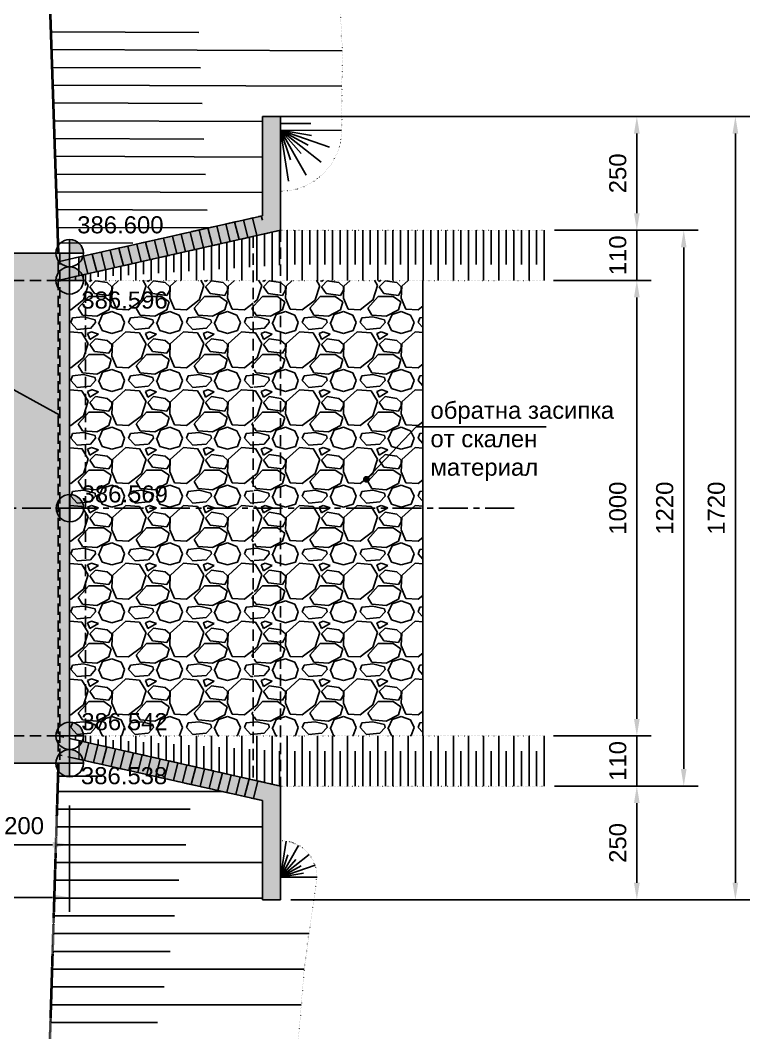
# Model space of a CAD drawing. Header units: centimetres. Extents: x 8495135 to 959133560, y 4530079 to 463453963.
# Drawn here: x 958981215 to 958982815, y 463401301 to 463403524 of the extents above; entities that cross this region are included whole.
import ezdxf

# ---------------------------------------------------------------- set-up
doc = ezdxf.new("R2010")
doc.units = ezdxf.units.CM
doc.header["$LTSCALE"] = 0.1
for name, pattern in [('ACAD_ISO07W100', [3, 0, -3]), ('CENTER', [50.8, 31.75, -6.35, 6.35, -6.35]), ('CONTINU', [0]), ('DASHED', [0.75, 0.5, -0.25]), ('LTYPE001', [5, 3, -1, 0, -1])]:
    doc.linetypes.add(name, pattern=pattern)
for name, color, linetype in [('20_AXIS_0_LONG_AXES', 7, 'Continuous'), ('br_dimension', 1, 'Continuous'), ('br_hatch', 9, 'Continuous'), ('br_hatch_dark', 8, 'Continuous'), ('br_hatch_tumen', 8, 'Continuous'), ('br_view_yellow', 2, 'Continuous')]:
    doc.layers.add(name, color=color, linetype=linetype)
doc.layers.add('dimension', color=1, linetype='Continuous', lineweight=20)
doc.layers.add('golemi syoryjenia', color=161, linetype='Continuous', lineweight=35)
doc.styles.add('1-10 cm', font='arial.ttf', dxfattribs={"height": 2.5})
doc.styles.add('MM 1 to 150', font='arial.ttf', dxfattribs={"height": 37.5})
doc.styles.add('MM_ARIAL', font='arial.ttf')
doc.dimstyles.new('MM DIM 1 to 150', dxfattribs={"dimscale": 15, "dimtxt": 2.5, "dimasz": 2.5, "dimexe": 2.1, "dimexo": 1.5, "dimgap": 1.5, "dimtad": 1, "dimdec": 0, "dimdsep": 46, "dimtxsty": 'MM_ARIAL', "dimcen": 3, "dimclrd": 1, "dimclre": 1, "dimclrt": 7, "dimaunit": 2, "dimadec": 1, "dimazin": 0, "dimtp": 100, "dimtm": 3, "dimtfac": 1, "dimtdec": 0, "dimtix": 1, "dimtmove": 0, "dimatfit": 3, "dimfxl": 0, "dimtolj": 1, "dimtzin": 0, "dimarcsym": 0})

# ---------------------------------------------------------------- blocks, each defined once
blk = doc.blocks.new('*D266')
at = {"layer": 'br_dimension', "color": 1, "lineweight": -2, "transparency": 16777216}
for p, q in [((958978273.3, 463401800.5), (958978273.3, 463401567)), ((958981323.3, 463401800.5), (958981323.3, 463401567)), ((958981285.8, 463401598.5), (958978310.8, 463401598.5))]:
    blk.add_line(p, q, dxfattribs=at)
at = {"layer": 'br_dimension', "color": 1, "transparency": 16777216}
for points in [[(958978310.8, 463401604.8), (958978310.8, 463401592.3), (958978273.3, 463401598.5)], [(958981285.8, 463401604.8), (958981285.8, 463401592.3), (958981323.3, 463401598.5)]]:
    blk.add_solid(points, dxfattribs=at)
at = {"layer": 'br_dimension', "color": 7, "transparency": 16777216, "insert": (958979798.3, 463401640.2), "char_height": 37.5, "attachment_point": 5, "style": 'MM_ARIAL'}
blk.add_mtext('\\A1;3050', dxfattribs=at)
blk = doc.blocks.new('*D273')
at = {"layer": 'golemi syoryjenia', "color": 1, "lineweight": -2, "transparency": 16777216}
for p, q in [((958981123.3, 463401800.5), (958981123.3, 463401682.6)), ((958981323.3, 463401800.5), (958981323.3, 463401682.6)), ((958981160.8, 463401714.1), (958981285.8, 463401714.1))]:
    blk.add_line(p, q, dxfattribs=at)
at = {"layer": 'golemi syoryjenia', "color": 1, "transparency": 16777216}
for points in [[(958981160.8, 463401720.3), (958981160.8, 463401707.8), (958981123.3, 463401714.1)], [(958981285.8, 463401720.3), (958981285.8, 463401707.8), (958981323.3, 463401714.1)]]:
    blk.add_solid(points, dxfattribs=at)
at = {"layer": 'golemi syoryjenia', "color": 7, "transparency": 16777216, "insert": (958981223.3, 463401755.7), "char_height": 37.5, "attachment_point": 5, "style": 'MM_ARIAL'}
blk.add_mtext('\\A1;200', dxfattribs=at)
blk = doc.blocks.new('*D274')
at = {"layer": 'br_dimension', "color": 1, "lineweight": -2, "transparency": 16777216}
for p, q in [((958982567.7, 463401990.5), (958982567.7, 463402028)), ((958982385, 463401953), (958982599.2, 463401953)), ((958982567.7, 463401843), (958982567.7, 463401953)), ((958982386.8, 463401843), (958982599.2, 463401843)), ((958982567.7, 463401805.5), (958982567.7, 463401768))]:
    blk.add_line(p, q, dxfattribs=at)
at = {"layer": 'br_dimension', "color": 1, "transparency": 16777216}
for points in [[(958982561.4, 463401990.5), (958982573.9, 463401990.5), (958982567.7, 463401953)], [(958982561.4, 463401805.5), (958982573.9, 463401805.5), (958982567.7, 463401843)]]:
    blk.add_solid(points, dxfattribs=at)
at = {"layer": 'br_dimension', "color": 7, "transparency": 16777216, "insert": (958982526, 463401898), "char_height": 37.5, "attachment_point": 5, "rotation": 90, "style": 'MM_ARIAL'}
blk.add_mtext('\\A1;110', dxfattribs=at)
blk = doc.blocks.new('*D275')
at = {"layer": 'br_dimension', "color": 1, "lineweight": -2, "transparency": 16777216}
for p, q in [((958982385, 463402953), (958982599.2, 463402953)), ((958982567.7, 463401990.5), (958982567.7, 463402915.5)), ((958982385, 463401953), (958982599.2, 463401953))]:
    blk.add_line(p, q, dxfattribs=at)
at = {"layer": 'br_dimension', "color": 1, "transparency": 16777216}
for points in [[(958982561.4, 463402915.5), (958982573.9, 463402915.5), (958982567.7, 463402953)], [(958982561.4, 463401990.5), (958982573.9, 463401990.5), (958982567.7, 463401953)]]:
    blk.add_solid(points, dxfattribs=at)
at = {"layer": 'br_dimension', "color": 7, "transparency": 16777216, "insert": (958982526, 463402453), "char_height": 37.5, "attachment_point": 5, "rotation": 90, "style": 'MM_ARIAL'}
blk.add_mtext('\\A1;1000', dxfattribs=at)
blk = doc.blocks.new('*D276')
at = {"layer": 'br_dimension', "color": 1, "lineweight": -2, "transparency": 16777216}
for p, q in [((958982567.7, 463403100.5), (958982567.7, 463403138)), ((958982386.8, 463403063), (958982599.2, 463403063)), ((958982567.7, 463402953), (958982567.7, 463403063)), ((958982385, 463402953), (958982599.2, 463402953)), ((958982567.7, 463402915.5), (958982567.7, 463402878))]:
    blk.add_line(p, q, dxfattribs=at)
at = {"layer": 'br_dimension', "color": 1, "transparency": 16777216}
for points in [[(958982561.4, 463403100.5), (958982573.9, 463403100.5), (958982567.7, 463403063)], [(958982561.4, 463402915.5), (958982573.9, 463402915.5), (958982567.7, 463402953)]]:
    blk.add_solid(points, dxfattribs=at)
at = {"layer": 'br_dimension', "color": 7, "transparency": 16777216, "insert": (958982526, 463403008), "char_height": 37.5, "attachment_point": 5, "rotation": 90, "style": 'MM_ARIAL'}
blk.add_mtext('\\A1;110', dxfattribs=at)
blk = doc.blocks.new('*D277')
at = {"layer": 'br_dimension', "color": 1, "lineweight": -2, "transparency": 16777216}
for p, q in [((958982386.8, 463403063), (958982702.1, 463403063)), ((958982670.6, 463403025.5), (958982670.6, 463401880.5)), ((958982386.8, 463401843), (958982702.1, 463401843))]:
    blk.add_line(p, q, dxfattribs=at)
at = {"layer": 'br_dimension', "color": 1, "transparency": 16777216}
for points in [[(958982664.3, 463403025.5), (958982676.8, 463403025.5), (958982670.6, 463403063)], [(958982664.3, 463401880.5), (958982676.8, 463401880.5), (958982670.6, 463401843)]]:
    blk.add_solid(points, dxfattribs=at)
at = {"layer": 'br_dimension', "color": 7, "transparency": 16777216, "insert": (958982628.9, 463402453), "char_height": 37.5, "attachment_point": 5, "rotation": 90, "style": 'MM_ARIAL'}
blk.add_mtext('\\A1;1220', dxfattribs=at)
blk = doc.blocks.new('*D278')
at = {"layer": 'br_dimension', "color": 1, "lineweight": -2, "transparency": 16777216}
for p, q in [((958982545.2, 463401843), (958982536.2, 463401843)), ((958982567.7, 463401630.5), (958982567.7, 463401805.5)), ((958981808.6, 463401593), (958982599.2, 463401593))]:
    blk.add_line(p, q, dxfattribs=at)
at = {"layer": 'br_dimension', "color": 1, "transparency": 16777216}
for points in [[(958982561.4, 463401805.5), (958982573.9, 463401805.5), (958982567.7, 463401843)], [(958982561.4, 463401630.5), (958982573.9, 463401630.5), (958982567.7, 463401593)]]:
    blk.add_solid(points, dxfattribs=at)
at = {"layer": 'br_dimension', "color": 7, "transparency": 16777216, "insert": (958982526, 463401718), "char_height": 37.5, "attachment_point": 5, "rotation": 90, "style": 'MM_ARIAL'}
blk.add_mtext('\\A1;250', dxfattribs=at)
blk = doc.blocks.new('*D279')
at = {"layer": 'br_dimension', "color": 1, "lineweight": -2, "transparency": 16777216}
for p, q in [((958981808.6, 463403313), (958982599.2, 463403313)), ((958982567.7, 463403100.5), (958982567.7, 463403275.5)), ((958982386.8, 463403063), (958982599.2, 463403063))]:
    blk.add_line(p, q, dxfattribs=at)
at = {"layer": 'br_dimension', "color": 1, "transparency": 16777216}
for points in [[(958982561.4, 463403275.5), (958982573.9, 463403275.5), (958982567.7, 463403313)], [(958982561.4, 463403100.5), (958982573.9, 463403100.5), (958982567.7, 463403063)]]:
    blk.add_solid(points, dxfattribs=at)
at = {"layer": 'br_dimension', "color": 7, "transparency": 16777216, "insert": (958982526, 463403188), "char_height": 37.5, "attachment_point": 5, "rotation": 90, "style": 'MM_ARIAL'}
blk.add_mtext('\\A1;250', dxfattribs=at)
blk = doc.blocks.new('*D280')
at = {"layer": 'br_dimension', "color": 1, "lineweight": -2, "transparency": 16777216}
for p, q in [((958982098.2, 463403313), (958982815.4, 463403313)), ((958982783.9, 463403275.5), (958982783.9, 463401630.5)), ((958982098.2, 463401593), (958982815.4, 463401593))]:
    blk.add_line(p, q, dxfattribs=at)
at = {"layer": 'br_dimension', "color": 1, "transparency": 16777216}
for points in [[(958982777.6, 463403275.5), (958982790.1, 463403275.5), (958982783.9, 463403313)], [(958982777.6, 463401630.5), (958982790.1, 463401630.5), (958982783.9, 463401593)]]:
    blk.add_solid(points, dxfattribs=at)
at = {"layer": 'br_dimension', "color": 7, "transparency": 16777216, "insert": (958982742.2, 463402453), "char_height": 37.5, "attachment_point": 5, "rotation": 90, "style": 'MM_ARIAL'}
blk.add_mtext('\\A1;1720', dxfattribs=at)
blk = doc.blocks.new('*U803')
at = {"layer": 'br_dimension', "ltscale": 0.5}
for points in [[(30, 0, 0.414214), (0, 30), (0, 0)], [(-30, 0, 0.414214), (0, -30), (0, 0)]]:
    blk.add_hatch(color=256, dxfattribs=at).paths.add_polyline_path(points)
for p, q in [((0, 30), (0, -30)), ((-30, 0), (30, 0))]:
    blk.add_line(p, q, dxfattribs=at)
blk.add_circle((0, 0), 30, dxfattribs=at)
at = {"layer": 'br_dimension', "linetype": 'CONTINU', "ltscale": 0.5, "style": '1-10 cm'}
blk.add_attdef('KM', (25.6, 12.5), '', height=37.5, dxfattribs=at)
blk = doc.blocks.new('*U802')
at = {"layer": 'br_dimension', "ltscale": 0.5}
for points in [[(30, 0, 0.414214), (0, 30), (0, 0)], [(-30, 0, 0.414214), (0, -30), (0, 0)]]:
    blk.add_hatch(color=256, dxfattribs=at).paths.add_polyline_path(points)
for p, q in [((0, 30), (0, -30)), ((-30, 0), (30, 0))]:
    blk.add_line(p, q, dxfattribs=at)
blk.add_circle((0, 0), 30, dxfattribs=at)
at = {"layer": 'br_dimension', "linetype": 'CONTINU', "ltscale": 0.5, "style": '1-10 cm'}
blk.add_attdef('KM', (24.7, -46), '', height=37.5, dxfattribs=at)
blk = doc.blocks.new('*U811')
at = {"layer": 'br_dimension', "ltscale": 0.5}
for points in [[(30, 0, 0.414214), (0, 30), (0, 0)], [(-30, 0, 0.414214), (0, -30), (0, 0)]]:
    blk.add_hatch(color=256, dxfattribs=at).paths.add_polyline_path(points)
for p, q in [((0, 30), (0, -30)), ((-30, 0), (30, 0))]:
    blk.add_line(p, q, dxfattribs=at)
blk.add_circle((0, 0), 30, dxfattribs=at)
at = {"layer": 'br_dimension', "linetype": 'CONTINU', "ltscale": 0.5, "style": '1-10 cm'}
blk.add_attdef('KM', (25.6, -61.9), '', height=37.5, dxfattribs=at)
blk = doc.blocks.new('*U813')
at = {"layer": 'br_dimension', "ltscale": 0.5}
for points in [[(30, 0, 0.414214), (0, 30), (0, 0)], [(-30, 0, 0.414214), (0, -30), (0, 0)]]:
    blk.add_hatch(color=256, dxfattribs=at).paths.add_polyline_path(points)
for p, q in [((0, 30), (0, -30)), ((-30, 0), (30, 0))]:
    blk.add_line(p, q, dxfattribs=at)
blk.add_circle((0, 0), 30, dxfattribs=at)
at = {"layer": 'br_dimension', "linetype": 'CONTINU', "ltscale": 0.5, "style": '1-10 cm'}
blk.add_attdef('KM', (16.6, 43.3), '', height=37.5, dxfattribs=at)

msp = doc.modelspace()

# ---------------------------------------------------------------- hatches: boundary and pattern name
at = {"layer": 'br_hatch'}
for points in [[(958981786.07, 463403313), (958981746.07, 463403313), (958981746.07, 463403094.99), (958981343.32, 463403004.16), (958981343.32, 463402963.15), (958981786.07, 463403063)], [(958981343.32, 463401942.86), (958981343.32, 463401901.85), (958981746.07, 463401811.02), (958981746.07, 463401593), (958981786.07, 463401593), (958981786.07, 463401843)]]:
    msp.add_hatch(color=256, dxfattribs=at).paths.add_polyline_path(points)
h = msp.add_hatch(color=256, dxfattribs=at)
h.paths.add_polyline_path([(958981172.61, 463402983.27, -0.4190501), (958981142.38, 463403013), (958981122.52, 463403013), (958981122.68, 463402958.98), (958981122.69, 463402953), (958981172.69, 463402953), (958981172.68, 463402959.09)])
h.paths.add_polyline_path([(958981172.52, 463403013), (958981142.38, 463403013, 0.4190501), (958981172.61, 463402983.27)], flags=16)
h.paths.add_polyline_path([(958981247.52, 463403013), (958981122.52, 463403013), (958981122.68, 463402958.98), (958981122.69, 463402953), (958981247.69, 463402953), (958981247.68, 463402959.27)])
h.paths.add_polyline_path([(958981247.52, 463403013), (958981201.86, 463403013, -0.4093935), (958981172.61, 463402983.27), (958981172.68, 463402959.09), (958981172.69, 463402953), (958981247.69, 463402953), (958981247.68, 463402959.27)])
h.paths.add_polyline_path([(958981298.32, 463402994.01), (958981301.82, 463402994.8), (958981301.82, 463403013), (958981247.52, 463403013), (958981247.68, 463402959.27), (958981247.69, 463402953), (958981298.32, 463402953)])
h.paths.add_polyline_path([(958981323.32, 463403013), (958981301.82, 463403013), (958981301.82, 463402994.8), (958981323.32, 463402999.65)])
h.paths.add_polyline_path([(958981323.32, 463402999.65), (958981301.82, 463402994.8), (958981301.82, 463402953.79), (958981323.32, 463402958.64)])
h.paths.add_polyline_path([(958981301.82, 463402994.8), (958981298.32, 463402994.01), (958981298.32, 463402953), (958981301.82, 463402953.79)])
h.paths.add_polyline_path([(958981323.32, 463402958.64), (958981301.82, 463402953.79), (958981301.82, 463402953), (958981323.32, 463402953)])
h.paths.add_polyline_path([(958981172.69, 463402953), (958981122.69, 463402953), (958981122.92, 463402857.53), (958981123.1, 463402756.1), (958981123.22, 463402654.68), (958981123.3, 463402553.27), (958981123.32, 463402453), (958981173.32, 463402453), (958981173.3, 463402553.28), (958981173.22, 463402654.71), (958981173.1, 463402756.16), (958981172.92, 463402857.62)])
h.paths.add_polyline_path([(958981247.69, 463402953), (958981172.69, 463402953), (958981172.92, 463402857.62), (958981173.1, 463402756.16), (958981173.22, 463402654.71), (958981173.3, 463402553.28), (958981173.32, 463402453), (958981248.32, 463402453), (958981248.3, 463402553.3), (958981248.22, 463402654.77), (958981248.1, 463402756.25), (958981247.92, 463402857.75)])
h.paths.add_polyline_path([(958981298.32, 463402953), (958981296.32, 463402953), (958981247.69, 463402953), (958981247.92, 463402857.75), (958981248.1, 463402756.25), (958981248.22, 463402654.77), (958981248.3, 463402553.3), (958981248.32, 463402453), (958981298.32, 463402453)])
h.paths.add_polyline_path([(958981301.82, 463402953), (958981298.32, 463402953), (958981298.32, 463402453), (958981301.82, 463402453)])
h.paths.add_polyline_path([(958981323.32, 463402953), (958981301.82, 463402953), (958981301.82, 463402453), (958981323.32, 463402453)])
h = msp.add_hatch(color=256, dxfattribs=at)
h.paths.add_polyline_path([(958981172.61, 463402983.27, -0.4190501), (958981142.38, 463403013), (958981122.52, 463403013), (958981122.68, 463402958.98), (958981122.69, 463402953), (958981172.69, 463402953), (958981172.68, 463402959.09)])
h.paths.add_polyline_path([(958981247.52, 463403013), (958981201.86, 463403013, -0.4093935), (958981172.61, 463402983.27), (958981172.68, 463402959.09), (958981172.69, 463402953), (958981247.69, 463402953), (958981247.68, 463402959.27)])
h.paths.add_polyline_path([(958981172.52, 463403013), (958981142.38, 463403013, 0.4190501), (958981172.61, 463402983.27)], flags=17)
h = msp.add_hatch(dxfattribs=at)
h.set_pattern_fill('GRAVEL', color=256, scale=5, style=2)
h.set_pattern_definition([(228.0127875, (950484571.519, 458883437.627), (-1016.00000008, -1142.999999929), [17.086072, -1691.524182]), (184.969741, (950484560.089, 458883424.927), (1523.999999397, 127.000007235), [29.320236, -2902.7024447]), (132.5104471, (950484530.879, 458883422.387), (1270.0000005364, -1396.999999512), [20.674076, -2046.7361397]), (267.273689, (950484481.349, 458883390.637), (127.000000266, 2539.9999999867), [26.700226, -2643.3218713]), (292.83365418, (950484480.079, 458883363.967), (-635.000000053, 1523.9999999778), [26.181685, -2591.9903873]), (357.273689, (950484490.239, 458883339.837), (-2539.9999999867, 127.000000266), [26.700226, -2643.3218713]), (37.69424047, (950484516.909, 458883338.567), (-1650.9999999268, -1270.000000095), [35.309683, -3495.6557657]), (72.25532837, (950484544.849, 458883360.157), (889.000000239, 2793.999999924), [33.335976, -3300.2628301]), (121.42956562, (950484555.009, 458883391.907), (-1016.000000144, 1650.9999999113), [26.79065, -2652.277285]), (175.2363583, (950484541.039, 458883414.767), (1396.99999998, -127.00000022), [30.585664, -1498.6968475]), (222.3974378, (950484510.559, 458883417.307), (-1523.9999999512, -1397.0000000532), [39.553896, -3915.8386256]), (138.81407483, (950484607.079, 458883389.367), (-888.999999947, 762.000000062), [13.500227, -1336.5282912]), (171.4692344, (950484596.919, 458883398.257), (1651.0000000445, -253.999999712), [25.684099, -2542.7319499]), (225, (950484571.52, 458883402.07), (-2e-14, -127), [17.960467, -161.6446554]), (203.19859051, (950484562.629, 458883417.307), (635.000000017, 253.999999955), [9.672066, -957.5311184]), (291.8014095, (950484553.739, 458883413.497), (-127.000000027, 380.99999999), [13.678281, -670.2376495]), (30.96375653, (950484558.819, 458883400.797), (381.00000001, 253.999999986), [22.215983, -718.3149076]), (161.5650512, (950484577.87, 458883412.227), (254, -126.99999999), [16.064357, -385.5449058]), (16.38954033, (950484480.079, 458883413.497), (1270, 381), [22.5044, -2227.9413336]), (70.34617594, (950484501.669, 458883419.847), (-508.0000000465, -1396.9999999835), [18.879947, -1869.1107839]), (293.19859051, (950484577.869, 458883437.627), (-253.999999956, 635.000000018), [19.344005, -947.8591794]), (343.61045967, (950484585.489, 458883419.847), (-1270.0000000266, 380.999999911), [22.5044, -2227.9413336]), (339.44395478, (950484480.079, 458883334.757), (-635, 254), [21.70176, -1063.3867157]), (294.7751406, (950484500.399, 458883327.137), (-635.000000756, 1396.999999656), [18.183606, -1800.179669]), (66.80140949, (950484579.139, 458883310.627), (253.99999996, 635.000000016), [19.344005, -947.8591794]), (17.35402464, (950484586.759, 458883328.407), (-1650.999999967, -508.0000001066), [21.289137, -2107.618799]), (69.44395478, (950484516.909, 458883310.627), (-254.000000004, -634.999999998), [10.85088, -1074.2375957]), (101.30993247, (950484571.52, 458883310.627), (-127, 508), [6.47573, -641.0997482]), (165.96375653, (950484570.25, 458883316.977), (381, -127), [26.181685, -497.4527295]), (186.00900596, (950484544.849, 458883323.327), (1269.9999999933, 127.0000000665), [24.26335, -2402.0682432]), (303.69006753, (950484558.82, 458883389.367), (-127.00000002, 253.99999999), [18.316194, -439.588818]), (353.15722659, (950484568.979, 458883374.127), (2159.0000000133, -253.999999887), [31.977838, -3165.8004533]), (60.9453959, (950484600.729, 458883370.317), (-508.000000014, -888.999999992), [13.075412, -1294.4696159]), (90, (950484607.08, 458883381.75), (-127, 127), [7.62, -119.38]), (120.25643716, (950484542.309, 458883327.137), (507.999999938, -889.0000000355), [17.643348, -1746.6970387]), (48.0127875, (950484533.419, 458883342.377), (1016.000000084, 1142.9999999255), [34.172144, -1674.43811]), (0, (950484556.28, 458883367.78), (127, 127), [33.02, -93.98]), (325.3048465, (950484589.299, 458883367.777), (1270.000000481, -888.999999313), [20.080478, -1987.9658362]), (254.0546041, (950484605.809, 458883356.347), (-126.99999999, -508.000000002), [18.491454, -906.082502]), (207.64597536, (950484600.729, 458883338.567), (-2413.0000000887, -1269.9999998315), [30.107255, -2980.6232211]), (175.42607874, (950484574.059, 458883324.597), (-1651, 127), [31.851473, -3153.2923228])])
h.paths.add_polyline_path([(958982098.93, 463402953), (958981727.61, 463402953), (958981728.49, 463402453), (958982098.02, 463402453)])
h.paths.add_polyline_path([(958981726.07, 463402953), (958981323.32, 463402953), (958981323.32, 463402453), (958981726.07, 463402453)])
h.paths.add_polyline_path([(958981728.06, 463401953), (958982098.02, 463401953), (958982098.02, 463402453), (958981728.49, 463402453)])
h.paths.add_polyline_path([(958981323.32, 463401953), (958981726.07, 463401953), (958981726.07, 463402453), (958981323.32, 463402453)])
h = msp.add_hatch(color=256, dxfattribs=at)
h.paths.add_polyline_path([(958981173.32, 463402451.87), (958981173.32, 463402453), (958981123.32, 463402453), (958981123.32, 463402451.89), (958981123.29, 463402350.51), (958981123.21, 463402249.16), (958981123.08, 463402147.82), (958981122.9, 463402046.49), (958981122.7, 463401953), (958981172.7, 463401953), (958981172.9, 463402046.38), (958981173.08, 463402147.73), (958981173.21, 463402249.09), (958981173.29, 463402350.48)])
h.paths.add_polyline_path([(958981248.32, 463402451.85), (958981248.32, 463402453), (958981173.32, 463402453), (958981173.32, 463402451.87), (958981173.29, 463402350.48), (958981173.21, 463402249.09), (958981173.08, 463402147.73), (958981172.9, 463402046.38), (958981172.7, 463401953), (958981247.7, 463401953), (958981247.9, 463402046.22), (958981248.08, 463402147.6), (958981248.21, 463402249), (958981248.29, 463402350.42)])
h.paths.add_polyline_path([(958981298.32, 463402453), (958981248.32, 463402453), (958981248.32, 463402451.85), (958981248.29, 463402350.42), (958981248.21, 463402249), (958981248.08, 463402147.6), (958981247.9, 463402046.22), (958981247.7, 463401953), (958981298.32, 463401953)])
h.paths.add_polyline_path([(958981301.82, 463401953), (958981323.32, 463401953), (958981323.32, 463402453), (958981301.82, 463402453)])
h.paths.add_polyline_path([(958981301.82, 463402453), (958981298.32, 463402453), (958981298.32, 463401953), (958981301.82, 463401953)])
h.paths.add_polyline_path([(958981301.82, 463401953), (958981301.82, 463401952.21), (958981323.32, 463401947.37), (958981323.32, 463401953)])
h.paths.add_polyline_path([(958981323.32, 463401947.37), (958981301.82, 463401952.21), (958981301.82, 463401911.21), (958981323.32, 463401906.36)])
h.paths.add_polyline_path([(958981301.82, 463401911.21), (958981301.82, 463401893), (958981323.32, 463401893), (958981323.32, 463401906.36)])
h.paths.add_polyline_path([(958981298.32, 463401912), (958981301.82, 463401911.21), (958981301.82, 463401952.21), (958981298.32, 463401953)], flags=17)
h.paths.add_polyline_path([(958981298.32, 463401912), (958981298.32, 463401953), (958981296.32, 463401953), (958981247.7, 463401953), (958981247.68, 463401944.85), (958981247.55, 463401893), (958981298.32, 463401893), (958981301.82, 463401893), (958981301.82, 463401911.21)])
h.paths.add_polyline_path([(958981247.68, 463401944.85), (958981247.7, 463401953), (958981172.7, 463401953), (958981172.68, 463401945.05), (958981172.62, 463401922.74, -0.4092412), (958981201.86, 463401893), (958981247.55, 463401893)])
h.paths.add_polyline_path([(958981172.62, 463401922.74), (958981172.68, 463401945.05), (958981172.7, 463401953), (958981122.7, 463401953), (958981122.68, 463401945.18), (958981122.55, 463401893), (958981142.38, 463401893, -0.4192035)])
h.paths.add_polyline_path([(958981247.55, 463401893), (958981247.68, 463401944.85), (958981247.7, 463401953), (958981122.7, 463401953), (958981122.68, 463401945.18), (958981122.55, 463401893)])
h.paths.add_polyline_path([(958981172.55, 463401893), (958981247.55, 463401893), (958981247.68, 463401944.85), (958981247.7, 463401953), (958981172.7, 463401953), (958981172.68, 463401945.05)])
h.paths.add_polyline_path([(958981274.13, 463402078.09), (958981347.51, 463402078.09), (958981347.51, 463402021.04), (958981274.13, 463402021.04)], flags=9)
h = msp.add_hatch(color=256, dxfattribs=at)
h.paths.add_polyline_path([(958981298.32, 463402453), (958981248.32, 463402453), (958981248.32, 463402451.85), (958981248.29, 463402350.42), (958981248.21, 463402249), (958981248.08, 463402147.6), (958981247.9, 463402046.22), (958981247.7, 463401953), (958981298.32, 463401953)])
h.paths.add_polyline_path([(958981301.82, 463402453), (958981298.32, 463402453), (958981298.32, 463401953), (958981298.32, 463401953), (958981301.82, 463401953)])
h = msp.add_hatch(color=256, dxfattribs=at)
h.paths.add_polyline_path([(958981172.62, 463401922.74), (958981172.68, 463401945.05), (958981172.7, 463401953), (958981122.7, 463401953), (958981122.68, 463401945.18), (958981122.55, 463401893), (958981142.38, 463401893, -0.4192035)])
h.paths.add_polyline_path([(958981247.55, 463401893), (958981247.68, 463401944.85), (958981247.7, 463401953), (958981172.7, 463401953), (958981172.68, 463401945.05), (958981172.55, 463401893)])
at = {"layer": 'br_hatch_dark'}
h = msp.add_hatch(dxfattribs=at)
h.set_pattern_fill('_USER', color=256, scale=20, angle=76, style=2, pattern_type=0)
h.set_pattern_definition([(104, (967488978.654, 458857603.981), (19.405914526, 4.83843791), [])])
h.paths.add_polyline_path([(958981746.07, 463403094.99), (958981343.32, 463403004.16), (958981343.32, 463402963.15), (958981746.07, 463403053.98)])
h = msp.add_hatch(dxfattribs=at)
h.set_pattern_fill('_USER', color=256, scale=20, angle=76, style=2, pattern_type=0)
h.set_pattern_definition([(256, (967488978.654, 467947291.585), (19.405914526, -4.83843791), [])])
h.paths.add_polyline_path([(958981343.32, 463401942.86), (958981343.32, 463401901.85), (958981746.07, 463401811.02), (958981746.07, 463401852.02)])

# ---------------------------------------------------------------- linework, layer by layer
at = {"layer": '20_AXIS_0_LONG_AXES', "color": 1, "lineweight": 40, "ltscale": 2}
msp.add_line((958981228.01, 463405083), (958981298.32, 463403013), dxfattribs=at)
at = {"layer": '20_AXIS_0_LONG_AXES', "color": 1, "linetype": 'LTYPE001', "lineweight": 40, "ltscale": 2}
msp.add_line((958981298.32, 463401893), (958981234.59, 463399823), dxfattribs=at)
at = {"layer": 'br_dimension', "linetype": 'DASHED', "ltscale": 500}
for p, q in [((958981298.32, 463402994.01), (958981746.07, 463403094.99)), ((958981298.32, 463402953), (958981786.07, 463403063)), ((958981726.07, 463403049.47), (958981726.07, 463401856.54)), ((958981786.07, 463403063), (958981786.07, 463401843)), ((958978298.32, 463403013), (958981298.32, 463403013)), ((958981301.82, 463403013), (958981301.82, 463401893)), ((958981298.32, 463402994.01), (958981298.32, 463401912)), ((958981358.32, 463402966.54), (958981358.32, 463401939.47)), ((958981298.32, 463402953), (958978298.32, 463402953)), ((958981298.32, 463401953), (958978298.32, 463401953)), ((958981786.07, 463401843), (958981298.32, 463401953)), ((958981746.07, 463401811.02), (958981298.32, 463401912)), ((958978298.32, 463401893), (958981298.32, 463401893))]:
    msp.add_line(p, q, dxfattribs=at)
at = {"layer": 'br_dimension'}
msp.add_line((958981343.32, 463403004.16), (958981343.32, 463402963.15), dxfattribs=at)
at = {"layer": 'br_dimension', "linetype": 'CENTER', "ltscale": 20}
msp.add_line((958982298.32, 463402453), (958976998.32, 463402453), dxfattribs=at)
at = {"layer": 'br_hatch'}
for p, q in [((958981606.59, 463403497.39), (958981283.71, 463403498.59)), ((958981921.27, 463403457.19), (958981285.08, 463403459.56)), ((958981610.22, 463403419.33), (958981286.45, 463403420.54)), ((958981920.66, 463403379.15), (958981287.83, 463403381.51)), ((958981613.85, 463403341.28), (958981289.2, 463403342.48)), ((958981748.07, 463403301.76), (958981290.57, 463403303.46)), ((958981617.48, 463403263.22), (958981291.94, 463403264.43)), ((958981748.07, 463403223.71), (958981293.31, 463403225.41)), ((958981621.11, 463403185.17), (958981294.69, 463403186.38)), ((958981748.07, 463403145.67), (958981296.06, 463403147.36)), ((958981624.74, 463403107.11), (958981297.43, 463403108.33)), ((958981628.74, 463403068.08), (958981296.41, 463403069.31)), ((958981700.94, 463403043.81), (958981700.94, 463402953)), ((958981717.53, 463403047.55), (958981717.53, 463402982.22)), ((958981734.11, 463403051.29), (958981734.11, 463402953)), ((958981750.69, 463403055.02), (958981750.69, 463402984.39)), ((958981767.27, 463403058.76), (958981767.27, 463402953)), ((958981783.86, 463403062.5), (958981783.86, 463402986.56)), ((958981800.44, 463403063), (958981800.44, 463402953)), ((958981817.02, 463403063), (958981817.02, 463402988.1)), ((958981833.6, 463403063), (958981833.6, 463402953)), ((958981850.19, 463403063), (958981850.19, 463402988.1)), ((958981866.77, 463403063), (958981866.77, 463402953)), ((958981883.35, 463403063), (958981883.35, 463402988.1)), ((958981899.94, 463403063), (958981899.94, 463402953)), ((958981916.52, 463403063), (958981916.52, 463402988.1)), ((958981933.1, 463403063), (958981933.1, 463402953)), ((958981949.68, 463403063), (958981949.68, 463402988.1)), ((958981966.27, 463403063), (958981966.27, 463402953)), ((958981982.85, 463403063), (958981982.85, 463402988.1)), ((958981999.43, 463403063), (958981999.43, 463402953)), ((958982016.01, 463403063), (958982016.01, 463402988.1)), ((958982032.6, 463403063), (958982032.6, 463402953)), ((958982049.18, 463403063), (958982049.18, 463402988.1)), ((958982065.76, 463403063), (958982065.76, 463402953)), ((958982082.35, 463403063), (958982082.35, 463402988.1)), ((958982098.93, 463403063), (958982098.93, 463402953)), ((958982115.51, 463403063), (958982115.51, 463402988.1)), ((958982132.09, 463403063), (958982132.09, 463402953)), ((958982148.68, 463403063), (958982148.68, 463402988.1)), ((958982165.26, 463403063), (958982165.26, 463402953)), ((958982181.84, 463403063), (958982181.84, 463402988.1)), ((958982198.43, 463403063), (958982198.43, 463402953)), ((958982215.01, 463403063), (958982215.01, 463402988.1)), ((958982231.59, 463403063), (958982231.59, 463402953)), ((958982248.17, 463403063), (958982248.17, 463402988.1)), ((958982264.76, 463403063), (958982264.76, 463402953)), ((958982281.34, 463403063), (958982281.34, 463402988.1)), ((958982297.92, 463403063), (958982297.92, 463402953)), ((958982314.5, 463403063), (958982314.5, 463402988.1)), ((958982331.09, 463403063), (958982331.09, 463402953)), ((958982347.67, 463403063), (958982347.67, 463402988.1)), ((958982364.25, 463403063), (958982364.25, 463402953)), ((958981461.69, 463403035.07), (958981297.55, 463403035.69)), ((958981601.45, 463403021.37), (958981601.45, 463402953)), ((958981618.03, 463403025.11), (958981618.03, 463402975.71)), ((958981634.61, 463403028.85), (958981634.61, 463402953)), ((958981651.19, 463403032.59), (958981651.19, 463402977.88)), ((958981667.78, 463403036.33), (958981667.78, 463402953)), ((958981684.36, 463403040.07), (958981684.36, 463402980.05)), ((958981501.95, 463402998.93), (958981501.95, 463402953)), ((958981518.53, 463403002.67), (958981518.53, 463402969.2)), ((958981535.11, 463403006.41), (958981535.11, 463402953)), ((958981551.7, 463403010.15), (958981551.7, 463402971.37)), ((958981568.28, 463403013.89), (958981568.28, 463402953)), ((958981584.86, 463403017.63), (958981584.86, 463402973.54)), ((958981419.04, 463402980.23), (958981419.04, 463402962.69)), ((958981435.62, 463402983.97), (958981435.62, 463402953)), ((958981452.2, 463402987.71), (958981452.2, 463402964.86)), ((958981468.78, 463402991.45), (958981468.78, 463402953)), ((958981485.37, 463402995.19), (958981485.37, 463402967.03)), ((958981336.12, 463402961.53), (958981336.12, 463402953)), ((958981352.7, 463402965.27), (958981352.7, 463402958.35)), ((958981369.29, 463402969.01), (958981369.29, 463402953)), ((958981385.87, 463402972.75), (958981385.87, 463402960.52)), ((958981402.45, 463402976.49), (958981402.45, 463402953)), ((958981336.12, 463401944.48), (958981336.12, 463401953)), ((958981352.7, 463401940.74), (958981352.7, 463401947.66)), ((958981369.29, 463401937), (958981369.29, 463401953)), ((958981385.87, 463401933.26), (958981385.87, 463401945.49)), ((958981402.45, 463401929.52), (958981402.45, 463401953)), ((958981419.04, 463401925.78), (958981419.04, 463401943.32)), ((958981435.62, 463401922.04), (958981435.62, 463401953)), ((958981452.2, 463401918.3), (958981452.2, 463401941.15)), ((958981468.78, 463401914.56), (958981468.78, 463401953)), ((958981485.37, 463401910.82), (958981485.37, 463401938.98)), ((958981501.95, 463401907.08), (958981501.95, 463401953)), ((958981518.53, 463401903.34), (958981518.53, 463401936.81)), ((958981535.11, 463401899.6), (958981535.11, 463401953)), ((958981551.7, 463401895.86), (958981551.7, 463401934.63)), ((958981568.28, 463401892.12), (958981568.28, 463401953)), ((958981584.86, 463401888.38), (958981584.86, 463401932.46)), ((958981601.45, 463401884.64), (958981601.45, 463401953)), ((958981634.61, 463401877.16), (958981634.61, 463401953)), ((958981667.78, 463401869.68), (958981667.78, 463401953)), ((958981700.94, 463401862.2), (958981700.94, 463401953)), ((958981734.11, 463401854.72), (958981734.11, 463401953)), ((958981767.27, 463401847.24), (958981767.27, 463401953)), ((958981800.44, 463401843), (958981800.44, 463401953)), ((958981833.6, 463401843), (958981833.6, 463401953)), ((958981866.77, 463401843), (958981866.77, 463401953)), ((958981899.94, 463401843), (958981899.94, 463401953)), ((958981933.1, 463401843), (958981933.1, 463401953)), ((958981966.27, 463401843), (958981966.27, 463401953)), ((958981999.43, 463401843), (958981999.43, 463401953)), ((958982032.6, 463401843), (958982032.6, 463401953)), ((958982065.76, 463401843), (958982065.76, 463401953)), ((958982098.93, 463401843), (958982098.93, 463401953)), ((958982132.09, 463401843), (958982132.09, 463401953)), ((958982165.26, 463401843), (958982165.26, 463401953)), ((958982198.43, 463401843), (958982198.43, 463401953)), ((958982231.59, 463401843), (958982231.59, 463401953)), ((958982264.76, 463401843), (958982264.76, 463401953)), ((958982297.92, 463401843), (958982297.92, 463401953)), ((958982331.09, 463401843), (958982331.09, 463401953)), ((958982364.25, 463401843), (958982364.25, 463401953)), ((958981618.03, 463401880.9), (958981618.03, 463401930.29)), ((958981651.19, 463401873.42), (958981651.19, 463401928.12)), ((958981684.36, 463401865.94), (958981684.36, 463401925.95)), ((958981717.53, 463401858.46), (958981717.53, 463401923.78)), ((958981750.69, 463401850.98), (958981750.69, 463401921.61)), ((958981783.86, 463401843.5), (958981783.86, 463401919.44)), ((958981817.02, 463401843), (958981817.02, 463401919.44)), ((958981850.19, 463401843), (958981850.19, 463401919.44)), ((958981883.35, 463401843), (958981883.35, 463401919.44)), ((958981916.52, 463401843), (958981916.52, 463401919.44)), ((958981949.68, 463401843), (958981949.68, 463401919.44)), ((958981982.85, 463401843), (958981982.85, 463401919.44)), ((958982016.01, 463401843), (958982016.01, 463401919.44)), ((958982049.18, 463401843), (958982049.18, 463401919.44)), ((958982082.35, 463401843), (958982082.35, 463401919.44)), ((958982115.51, 463401843), (958982115.51, 463401919.44)), ((958982148.68, 463401843), (958982148.68, 463401919.44)), ((958982181.84, 463401843), (958982181.84, 463401919.44)), ((958982215.01, 463401843), (958982215.01, 463401919.44)), ((958982248.17, 463401843), (958982248.17, 463401919.44)), ((958982281.34, 463401843), (958982281.34, 463401919.44)), ((958982314.5, 463401843), (958982314.5, 463401919.44)), ((958982347.67, 463401843), (958982347.67, 463401919.44)), ((958981297.44, 463401864.48), (958981394.27, 463401864.48)), ((958981658.98, 463401831.11), (958981296.41, 463401831.11)), ((958981587.57, 463401792.09), (958981297.33, 463401792.09)), ((958981746.07, 463401753.07), (958981296.09, 463401753.07)), ((958981577.96, 463401714.05), (958981294.85, 463401714.05)), ((958981746.07, 463401675.03), (958981291.6, 463401675.03)), ((958981562.77, 463401636.01), (958981292.36, 463401636.01)), ((958981746.07, 463401596.99), (958981291.12, 463401596.99)), ((958981553.45, 463401557.97), (958981289.87, 463401557.97)), ((958981848.64, 463401518.95), (958981288.63, 463401518.95)), ((958981544.14, 463401479.93), (958981287.39, 463401479.93)), ((958981837.9, 463401440.91), (958981286.14, 463401440.91)), ((958981530.83, 463401401.89), (958981284.9, 463401401.89)), ((958981831.45, 463401362.87), (958981283.66, 463401362.87)), ((958981516.3, 463401323.85), (958981282.41, 463401323.85))]:
    msp.add_line(p, q, dxfattribs=at)
at = {"layer": 'br_hatch_dark'}
for p, q in [((958981786.07, 463403283), (958981853.8, 463403271.2)), ((958981786.07, 463403283), (958981893.52, 463403245.81)), ((958981786.07, 463403283), (958981846.28, 463403249.82)), ((958981786.07, 463403283), (958981875.06, 463403212.22)), ((958981786.07, 463403283), (958981831.31, 463403231.24)), ((958981786.07, 463403283), (958981842.11, 463403184.06)), ((958981786.07, 463403283), (958981807.83, 463403217.79)), ((958981786.07, 463403283), (958981803.36, 463403170.62)), ((958982098.02, 463402953), (958982098.02, 463401953)), ((958981786.07, 463401643), (958981798.22, 463401721.99)), ((958981786.07, 463401643), (958981825.45, 463401712.54)), ((958981786.07, 463401643), (958981848.61, 463401692.75)), ((958981786.07, 463401643), (958981802.3, 463401691.63)), ((958981786.07, 463401643), (958981819.8, 463401681.6)), ((958981786.07, 463401643), (958981861.59, 463401669.14)), ((958981786.07, 463401643), (958981830.96, 463401667.75)), ((958981786.07, 463401643), (958981836.57, 463401651.81))]:
    msp.add_line(p, q, dxfattribs=at)
at = {"layer": 'br_hatch_tumen'}
for p, q in [((958981786.07, 463403313), (958981920.14, 463403313)), ((958981786.07, 463403297.76), (958981852.26, 463403297.76)), ((958981786.07, 463403283), (958981919.9, 463403281.95)), ((958981786.07, 463401643), (958981865.98, 463401643))]:
    msp.add_line(p, q, dxfattribs=at)
at = {"layer": 'br_view_yellow'}
for p, q in [((958981786.07, 463403313), (958981746.07, 463403313)), ((958981746.07, 463403094.99), (958981746.07, 463403313)), ((958981786.07, 463403063), (958981786.07, 463403313)), ((958981323.32, 463402999.65), (958981746.07, 463403094.99)), ((958981323.32, 463402958.64), (958981786.07, 463403063)), ((958981122.52, 463403013), (958981323.32, 463403013)), ((958981323.32, 463403013), (958981323.32, 463401893)), ((958981323.32, 463401947.37), (958981786.07, 463401843)), ((958981122.55, 463401893), (958981323.32, 463401893)), ((958981323.32, 463401906.36), (958981746.07, 463401811.02)), ((958981786.07, 463401843), (958981786.07, 463401593)), ((958981746.07, 463401811.02), (958981746.07, 463401593)), ((958981746.07, 463401593), (958981786.07, 463401593))]:
    msp.add_line(p, q, dxfattribs=at)
at = {"layer": 'dimension', "linetype": 'ACAD_ISO07W100', "ltscale": 10}
for p, q in [((958981921.33, 463403464.73), (958981815.46, 463405493.9)), ((958981921.33, 463403464.73), (958981919.9, 463403281.95)), ((958981786.07, 463403063), (958982364.25, 463403063)), ((958981296.32, 463402953), (958982362.49, 463402953)), ((958981296.32, 463401953), (958982362.49, 463401953)), ((958981786.07, 463401843), (958982364.25, 463401843)), ((958981838.15, 463401443.92), (958981865.98, 463401643)), ((958981838.15, 463401443.92), (958981671.88, 463399434.51))]:
    msp.add_line(p, q, dxfattribs=at)
at = {"layer": 'dimension'}
msp.add_line((958981343.32, 463401942.86), (958981343.32, 463401901.85), dxfattribs=at)
at = {"layer": 'dimension', "linetype": 'ACAD_ISO07W100', "ltscale": 10}
for centre, radius, start, end in [((958981786.07, 463403283), 133.83, 270, 359.5507), ((958981786.07, 463401643), 79.91, 0, 90)]:
    msp.add_arc(centre, radius, start, end, dxfattribs=at)

# ---------------------------------------------------------------- block references
at = {"layer": 'br_dimension'}
for name, p, values in [('*U813', (958981323.31, 463403013), {'KM': '386.600'}), ('*U811', (958981323.31, 463402953), {'KM': '386.596'}), ('*U803', (958981323.94, 463402453), {'KM': '386.569'}), ('*U803', (958981323.32, 463401953), {'KM': '386.542'}), ('*U802', (958981323.32, 463401893), {'KM': '386.538'})]:
    msp.add_blockref(name, p, dxfattribs=at).add_auto_attribs(values)

# ---------------------------------------------------------------- texts
at = {"layer": 'br_view_yellow', "insert": (958982114.85, 463402686.76), "char_height": 37.5, "width": 426.8282, "attachment_point": 1, "style": 'MM 1 to 150'}
msp.add_mtext('обратна засипка от скален материал ', dxfattribs=at)

# ---------------------------------------------------------------- dimensions: what is measured, and where the dimension line sits
at = {"layer": 'br_dimension', "color": 1}
for base, p1, p2, picture, middle in [((958982567.66, 463403313), (958982364.25, 463403063), (958981786.07, 463403313), '*D279', (958982526.02, 463403188)), ((958982567.66, 463403063), (958982362.49, 463402953), (958982364.25, 463403063), '*D276', (958982526.02, 463403008)), ((958982567.66, 463402953), (958982362.49, 463401953), (958982362.49, 463402953), '*D275', (958982526.02, 463402453)), ((958982567.66, 463401843), (958981786.07, 463401593), (958982567.66, 463401843), '*D278', (958982526.02, 463401718))]:
    dim = msp.add_linear_dim(base=base, p1=p1, p2=p2, angle=90, dimstyle='MM DIM 1 to 150', dxfattribs=at)
    dim.commit()
    dim.dimension.update_dxf_attribs({"geometry": picture, "text_midpoint": middle})
for base, p1, p2, picture, middle in [((958982783.87, 463401593), (958982075.71, 463403313), (958982075.71, 463401593), '*D280', (958982742.22, 463402453)), ((958982670.57, 463401843), (958982364.25, 463403063), (958982364.25, 463401843), '*D277', (958982628.92, 463402453)), ((958982567.66, 463401953), (958982364.25, 463401843), (958982362.49, 463401953), '*D274', (958982526.02, 463401898))]:
    dim = msp.add_linear_dim(base=base, p1=p1, p2=p2, angle=90, dimstyle='MM DIM 1 to 150', override={"dimrnd": 5}, dxfattribs=at)
    dim.commit()
    dim.dimension.update_dxf_attribs({"geometry": picture, "text_midpoint": middle})
dim = msp.add_linear_dim(base=(958978273.32, 463401598.51), p1=(958981323.32, 463401823), p2=(958978273.32, 463401823), dimstyle='MM DIM 1 to 150', dxfattribs=at)
dim.commit()
dim.dimension.update_dxf_attribs({"geometry": '*D266', "text_midpoint": (958979798.32, 463401640.17)})
at = {"layer": 'golemi syoryjenia'}
dim = msp.add_linear_dim(base=(958981323.32, 463401714.08), p1=(958981123.32, 463401823), p2=(958981323.32, 463401823), dimstyle='MM DIM 1 to 150', dxfattribs=at)
dim.commit()
dim.dimension.update_dxf_attribs({"geometry": '*D273', "text_midpoint": (958981223.32, 463401755.73)})

# ---------------------------------------------------------------- leaders
at = {"layer": 'br_dimension'}
for points, override in [([(958981301.82, 463402657.01), (958981102.96, 463402766.02), (958980801.58, 463402766.02)], {"dimgap": 1.5, "dimtad": 0}), ([(958981974.5, 463402516.36), (958982083.75, 463402631.64), (958982368.96, 463402631.64)], {"dimasz": 1, "dimgap": 1.5, "dimtad": 0, "dimldrblk": 'Dot'})]:
    msp.add_leader(points, dimstyle='MM DIM 1 to 150', override=override, dxfattribs=at)

doc.saveas('drawing.dxf')
